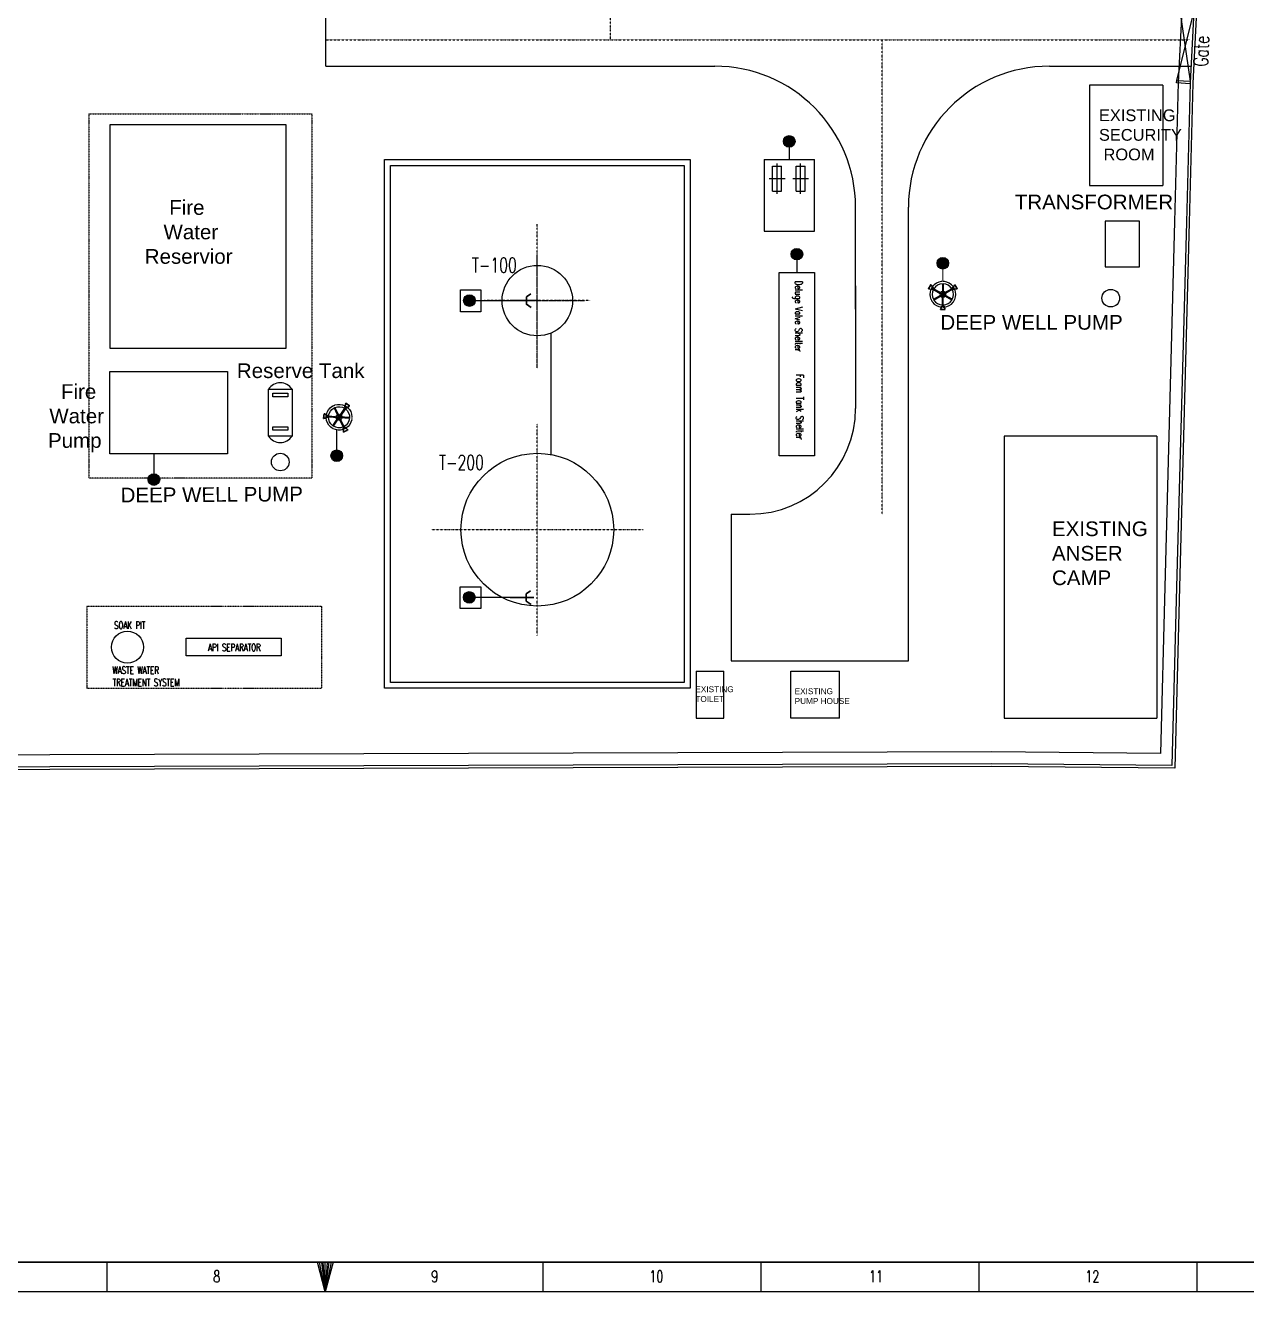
# Model space of a CAD drawing. Header units: inches. Extents: x 19 to 654008, y 34 to 210034.
# Drawn here: x 122979 to 226971, y 34 to 107822 of the extents above; entities that cross this region are included whole.
import ezdxf

# ---------------------------------------------------------------- set-up
doc = ezdxf.new("R2010")
doc.units = ezdxf.units.IN
doc.header["$MEASUREMENT"] = 0
for name, pattern in [('CABLEROUTEALL-EMBED 1_DWG$0$HIDDEN2', [0.1875, 0.125, -0.0625]), ('DASHDOT2', [0.5, 0.25, -0.125, 0, -0.125]), ('DIVIDE2', [0.625, 0.25, -0.125, 0, -0.125, 0, -0.125])]:
    doc.linetypes.add(name, pattern=pattern)
for name, color, linetype in [('Dimension', 7, 'Continuous'), ('照明平面设备层', 1, 'Continuous'), ('电气-接地设计-接地线', 3, '接地线')]:
    doc.layers.add(name, color=color, linetype=linetype)
for name, color, linetype, lineweight in [('FRAME_TEXT', 7, 'Continuous', 18), ('Layout', 6, 'Continuous', 20), ('REV.C CLOUD', 2, 'Continuous', 20)]:
    doc.layers.add(name, color=color, linetype=linetype, lineweight=lineweight)
doc.styles.add('CJP_坐标', font='txt_qlt.shx', dxfattribs={"width": 0.7, "height": 1.25, "bigfont": 'hztxt.shx'})
doc.styles.add('EESLTYPE', font='TXT.shx')
doc.styles.add('HZTXT', font='txt_qlt.shx', dxfattribs={"width": 0.7, "bigfont": 'hztxt.shx'})
doc.styles.get("Standard").update_dxf_attribs({"font": 'arial.ttf'})
doc.styles.add('TEG BORDER', font='txt_qlt.shx', dxfattribs={"width": 0.7, "bigfont": 'hztxt.shx'})
doc.linetypes.add('接地线', pattern='A,500,["/",EESLTYPE,S=200,R=0,X=0,Y=-100],-200,60,-200', length=960)
doc.linetypes.add('组180_接地线', pattern='A,500,["/",EESLTYPE,S=200,R=-180,X=0,Y=100],-200,60,-200', length=960)

# ---------------------------------------------------------------- blocks, each defined once
blk = doc.blocks.new('Tower Light Type 1')
at = {"layer": '照明平面设备层', "color": 1, "linetype": 'Continuous', "lineweight": 9}
for p, q in [((-2052, 1646), (-2452, 954)), ((-2452, 954), (-2052, 1646)), ((-2452, 954), (-1832, 827)), ((-2452, 954), (-1832, 827)), ((-1632, 1173), (-2052, 1646)), ((-2052, 1646), (-1632, 1173)), ((-1832, 827), (-1632, 1173)), ((-1632, 1173), (-1832, 827)), ((-1573, 908), (-1732, 1000)), ((-1573, 908), (-1732, 1000)), ((-1597, 830), (-160, 0)), ((-1597, -830), (-160, 0)), ((-1517, 968), (-80, 139)), ((-80, 1798), (-80, 139)), ((80, 1798), (80, 139)), ((1517, 968), (80, 139)), ((1597, 830), (160, 0)), ((1597, -830), (160, 0)), ((1732, 1000), (1573, 908)), ((1732, 1000), (1573, 908)), ((2052, 1646), (1632, 1173)), ((2052, 1646), (1632, 1173)), ((1632, 1173), (1832, 827)), ((1832, 827), (1632, 1173)), ((1832, 827), (2452, 954)), ((2452, 954), (1832, 827)), ((2452, 954), (2052, 1646)), ((2052, 1646), (2452, 954)), ((-1517, -968), (-80, -139)), ((-200, -2000), (-400, -2600)), ((-400, -2600), (-200, -2000)), ((200, -2000), (-200, -2000)), ((-200, -2000), (200, -2000)), ((-80, -1798), (-80, -139)), ((0, -1817), (0, -2000)), ((0, -1817), (0, -2000)), ((1517, -968), (80, -139)), ((80, -1798), (80, -139)), ((400, -2600), (200, -2000)), ((400, -2600), (200, -2000)), ((-400, -2600), (400, -2600)), ((400, -2600), (-400, -2600))]:
    blk.add_line(p, q, dxfattribs=at)
at = {"layer": '照明平面设备层', "color": 1, "linetype": 'CABLEROUTEALL-EMBED 1_DWG$0$HIDDEN2', "lineweight": 9}
for p, q in [((-2452, 954), (-2052, 1646)), ((-2052, 1646), (-2452, 954)), ((-1832, 827), (-2452, 954)), ((-1832, 827), (-2452, 954)), ((-2052, 1646), (-1632, 1173)), ((-2052, 1646), (-1632, 1173)), ((-1732, 1000), (-1905, 1100)), ((-1905, 1100), (-1732, 1000)), ((-1732, 1000), (-1905, 1100)), ((-1905, 1100), (-1732, 1000)), ((-1632, 1173), (-1832, 827)), ((-1832, 827), (-1632, 1173)), ((-1692, 1069), (-1772, 931)), ((-1692, 1069), (-1772, 931)), ((-1772, 931), (-1597, 830)), ((-1732, 1000), (-1559, 900)), ((-1732, 1000), (-1559, 900)), ((-1692, 1069), (-1517, 968)), ((-1559, 900), (-1573, 908)), ((-1559, 900), (-1573, 908)), ((-160, 0), (-40, 69)), ((-160, 0), (-40, -69)), ((-80, 139), (40, 69)), ((-80, 139), (-80, 0)), ((80, 0), (-80, 0)), ((-80, 0), (0, 0)), ((0, 0), (-80, 0)), ((-80, 0), (80, 0)), ((-80, -139), (-80, 0)), ((80, 139), (-40, 69)), ((40, 69), (-40, -69)), ((-40, -69), (40, 69)), ((40, -69), (-40, 69)), ((-40, 69), (0, 0)), ((0, 0), (-40, 69)), ((-40, 69), (40, -69)), ((-40, -69), (0, 0)), ((0, 0), (-40, -69)), ((0, 0), (40, 69)), ((40, 69), (0, 0)), ((0, 0), (80, 0)), ((80, 0), (0, 0)), ((0, 0), (40, -69)), ((40, -69), (0, 0)), ((160, 0), (40, 69)), ((160, 0), (40, -69)), ((80, 139), (80, 0)), ((80, -139), (80, 0)), ((1692, 1069), (1517, 968)), ((1559, 900), (1905, 1100)), ((1559, 900), (1905, 1100)), ((1573, 908), (1559, 900)), ((1573, 908), (1559, 900)), ((1772, 931), (1597, 830)), ((1632, 1173), (2052, 1646)), ((1632, 1173), (2052, 1646)), ((1832, 827), (1632, 1173)), ((1632, 1173), (1832, 827)), ((1692, 1069), (1772, 931)), ((1692, 1069), (1772, 931)), ((1905, 1100), (1732, 1000)), ((1905, 1100), (1732, 1000)), ((2452, 954), (1832, 827)), ((2452, 954), (1832, 827)), ((2052, 1646), (2452, 954)), ((2452, 954), (2052, 1646)), ((-400, -2600), (-200, -2000)), ((-400, -2600), (-200, -2000)), ((-200, -2000), (200, -2000)), ((200, -2000), (-200, -2000)), ((-80, -139), (40, -69)), ((-80, -2000), (-80, -1798)), ((80, -2000), (-80, -2000)), ((80, -2000), (-80, -2000)), ((80, -139), (-40, -69)), ((0, -2000), (0, -1800)), ((0, -1800), (0, -1817)), ((0, -2000), (0, -1800)), ((0, -1800), (0, -1817)), ((0, -2000), (0, -2200)), ((0, -2200), (0, -2000)), ((0, -2000), (0, -2200)), ((0, -2200), (0, -2000)), ((80, -2000), (80, -1798)), ((200, -2000), (400, -2600)), ((200, -2000), (400, -2600)), ((400, -2600), (-400, -2600)), ((-400, -2600), (400, -2600))]:
    blk.add_line(p, q, dxfattribs=at)
at = {"layer": '照明平面设备层', "color": 1, "linetype": 'Continuous', "lineweight": 9}
blk.add_circle((0, 0), 100, dxfattribs=at)
blk.add_circle((0, 0), 100, dxfattribs=at)
for radius, start, end in [(2200, 96.86074, 143.17429), (2200, 36.82571, 83.18043), (2200, 156.82571, 203.17429), (1800, 152.54732, 207.45268), (1800, 92.54732, 147.45268), (500, 159.2069, 200.7931), (500, 159.2069, 200.7931), (500, 99.2069, 140.7931), (500, 99.2069, 140.7931), (1800, 32.54732, 87.45268), (500, 39.2069, 80.7931), (500, 39.2069, 80.7931), (500, 339.2069, 20.7931), (500, 0, 20.7931), (500, 339.2069, 0), (1800, 332.54732, 27.45268), (2200, 336.82571, 23.17429), (2200, 216.82571, 263.17429), (1800, 212.54732, 267.45268), (500, 219.2069, 260.7931), (500, 219.2069, 260.7931), (500, 279.2069, 320.7931), (500, 279.2069, 320.7931), (1800, 272.54732, 327.45268), (2200, 276.82571, 323.17429)]:
    blk.add_arc((0, 0), radius, start, end, dxfattribs=at)
at = {"layer": '照明平面设备层', "color": 1, "linetype": 'CABLEROUTEALL-EMBED 1_DWG$0$HIDDEN2', "lineweight": 9}
for radius, start, end in [(2200, 90, 96.86074), (2200, 83.18043, 90), (2200, 150, 156.82571), (2200, 143.17429, 150), (1800, 150, 152.54732), (1800, 147.45268, 150), (500, 140.7931, 159.2069), (500, 140.7931, 159.2069), (1800, 90, 92.54732), (500, 80.7931, 99.2069), (500, 80.7931, 99.2069), (1800, 87.45268, 90), (500, 20.7931, 39.2069), (500, 20.7931, 39.2069), (1800, 30, 32.54732), (1800, 27.45268, 30), (2200, 30, 36.82571), (2200, 23.17429, 30), (2200, 203.17429, 210), (2200, 210, 216.82571), (1800, 207.45268, 210), (1800, 210, 212.54732), (500, 200.7931, 219.2069), (500, 200.7931, 219.2069), (500, 260.7931, 270), (500, 260.7931, 279.2069), (1800, 267.45268, 270), (500, 270, 279.2069), (1800, 270, 272.54732), (1800, 327.45268, 330), (1800, 330, 332.54732), (2200, 323.17429, 330), (2200, 330, 336.82571), (2200, 263.17429, 270), (2200, 270, 276.82571)]:
    blk.add_arc((0, 0), radius, start, end, dxfattribs=at)
blk = doc.blocks.new('PTJD2')
at = {"linetype": 'Continuous'}
blk.add_hatch(color=0, dxfattribs=at).paths.add_polyline_path([(150, 0, 1), (-150, 0, 1)])
at = {"color": 0, "linetype": 'Continuous'}
blk.add_circle((0, 0), 150, dxfattribs=at)

msp = doc.modelspace()

# ---------------------------------------------------------------- linework, layer by layer
at = {"color": 1, "lineweight": 30, "ltscale": 10}
for p, q in [((164270, 84392), (165646, 84392)), ((164259, 59124), (165635, 59124))]:
    msp.add_line(p, q, dxfattribs=at)
at = {"linetype": 'Continuous'}
msp.add_line((2519, 2534), (244519, 2534), dxfattribs=at)
for p, q in [((129956, 34), (129956, 2534)), ((148519, 34), (148519, 2534)), ((167081, 34), (167081, 2534)), ((185644, 34), (185644, 2534)), ((204206, 34), (204206, 2534)), ((222769, 34), (222769, 2534))]:
    msp.add_line(p, q)
at = {"color": 5, "lineweight": 15}
msp.add_lwpolyline([(19, 210034), (297019, 210034), (297019, 34), (19, 34)], close=True, dxfattribs=at)
for points in [[(2519, 207534), (294519, 207534), (294519, 2534), (2519, 2534)], [(160028, 85298), (161777, 85298), (161777, 83446), (160028, 83446)], [(160017, 60037), (161767, 60037), (161767, 58185), (160017, 58185)]]:
    msp.add_lwpolyline(points, close=True)
at = {"color": 1, "lineweight": 30, "ltscale": 10}
for points in [[(166048, 83803), (165646, 84085), (165646, 84699), (166015, 84958)], [(165646, 84392), (165646, 84392), (165646, 84392), (166301, 84392)], [(166038, 58535), (165635, 58816), (165635, 59431), (166004, 59689)], [(165635, 59124), (165635, 59124), (165635, 59124), (166290, 59124)]]:
    msp.add_lwpolyline(points, dxfattribs=at)
msp.add_lwpolyline([(148519, 34), (147849, 2534), (149189, 2534), (148519, 34), (148016, 2534), (148184, 2534), (148519, 34), (148351, 2534), (148686, 2534), (148519, 34), (148854, 2534), (149021, 2534), (148519, 34)])
at = {"layer": 'Dimension', "color": 9, "lineweight": 20}
msp.add_line((244519, 2534), (195440, 2534), dxfattribs=at)
at = {"layer": 'FRAME_TEXT', "color": 9, "lineweight": 20}
for points in [[(221306, 108880), (222157, 103068)], [(221015, 103126), (222448, 108822)]]:
    msp.add_lwpolyline(points, dxfattribs=at)
msp.add_lwpolyline([(222147, 102856), (221005, 102914), (221015, 103126), (222157, 103068)], close=True, dxfattribs=at)
at = {"layer": 'Layout', "color": 9, "linetype": 'DASHDOT2', "ltscale": 5}
for p, q in [((172774, 170592), (172774, 106592)), ((148574, 106592), (222127, 106592)), ((148574, 106592), (222127, 106592)), ((148574, 106592), (222127, 106592)), ((195924, 66213), (195924, 106592)), ((195924, 66213), (195924, 106592)), ((166574, 81892), (166574, 90892)), ((171074, 84392), (162074, 84392)), ((166574, 55892), (166574, 73892)), ((175574, 64892), (157574, 64892))]:
    msp.add_line(p, q, dxfattribs=at)
at = {"layer": 'Layout', "color": 9}
for p, q in [((148574, 104342), (148574, 108842)), ((148574, 104342), (176674, 104342)), ((148574, 104342), (181674, 104342)), ((210174, 104342), (222222, 104342)), ((219828, 102722), (213578, 102722)), ((213578, 102722), (213578, 94182)), ((219828, 102722), (219828, 94182)), ((130189, 99351), (130189, 80351)), ((145189, 99351), (130189, 99351)), ((145189, 80351), (145189, 99351)), ((153574, 51392), (153574, 96392)), ((153574, 96392), (179574, 96392)), ((153574, 51392), (153574, 96392)), ((153574, 96392), (179574, 96392)), ((179574, 96392), (179574, 51392)), ((179574, 96392), (179574, 51392)), ((185874, 96392), (185874, 90292)), ((185874, 96392), (190174, 96392)), ((186984, 93479), (186984, 96073)), ((188984, 93479), (188984, 96073)), ((190174, 90292), (190174, 96392)), ((154074, 51892), (154074, 95892)), ((154074, 95892), (179074, 95892)), ((154074, 51892), (154074, 95892)), ((154074, 95892), (179074, 95892)), ((179074, 95892), (179074, 51892)), ((179074, 95892), (179074, 51892)), ((186599, 93702), (186599, 95847)), ((186599, 95847), (187369, 95847)), ((187369, 93702), (187369, 95847)), ((188599, 93702), (188599, 95847)), ((188599, 95847), (189369, 95847)), ((189369, 93702), (189369, 95847)), ((186315, 94775), (187675, 94775)), ((188315, 94775), (189675, 94775)), ((213578, 94182), (219828, 94182)), ((186599, 93702), (187369, 93702)), ((188599, 93702), (189369, 93702)), ((193674, 83649), (193674, 92342)), ((193674, 83649), (193674, 92342)), ((198174, 53731), (198174, 92342)), ((185874, 90292), (190174, 90292)), ((187174, 86792), (190174, 86792)), ((187174, 71192), (187174, 86792)), ((190174, 86792), (190174, 71192)), ((193674, 85642), (193674, 75213)), ((193674, 85642), (193674, 75213)), ((130189, 80351), (145189, 80351)), ((130189, 71351), (130189, 78351)), ((130189, 78351), (140189, 78351)), ((140189, 78351), (140189, 71351)), ((143689, 76851), (145689, 76851)), ((143689, 72851), (143689, 76851)), ((145689, 76851), (145689, 72851)), ((198174, 53731), (198174, 76642)), ((198174, 53731), (198174, 76642)), ((144041, 76503), (145337, 76503)), ((144041, 76198), (144041, 76503)), ((145337, 76198), (144041, 76198)), ((145337, 76503), (145337, 76198)), ((144041, 73656), (145337, 73656)), ((144041, 73351), (144041, 73656)), ((145337, 73351), (144041, 73351)), ((145337, 73656), (145337, 73351)), ((145689, 72851), (143689, 72851)), ((219312, 72842), (206312, 72842)), ((206312, 72842), (206312, 48842)), ((219312, 72842), (219312, 48842)), ((140189, 71351), (130189, 71351)), ((190174, 71192), (187174, 71192)), ((183067, 66213), (184674, 66213)), ((183067, 66213), (183067, 53731)), ((136674, 55645), (144774, 55645)), ((136674, 54145), (136674, 55645)), ((144774, 55645), (144774, 54145)), ((144774, 54145), (136674, 54145)), ((180112, 52842), (180112, 48842)), ((180112, 52842), (182445, 52842)), ((182445, 48842), (182445, 52842)), ((183067, 53731), (198174, 53731)), ((188162, 48842), (188162, 52842)), ((188162, 52842), (192312, 52842)), ((192312, 48842), (192312, 52842)), ((179074, 51892), (154074, 51892)), ((179074, 51892), (154074, 51892)), ((179574, 51392), (153574, 51392)), ((179574, 51392), (153574, 51392)), ((180112, 48842), (182445, 48842)), ((192312, 48842), (188162, 48842)), ((206312, 48842), (219312, 48842))]:
    msp.add_line(p, q, dxfattribs=at)
at = {"layer": 'Layout', "color": 9, "linetype": 'DIVIDE2', "ltscale": 10}
for p, q in [((128375, 100281), (128375, 69281)), ((128375, 100281), (147375, 100281)), ((147375, 100281), (147375, 69281)), ((147375, 69281), (128375, 69281)), ((128224, 58392), (128224, 51392)), ((128224, 58392), (148224, 58392)), ((128224, 58392), (128224, 51392)), ((128224, 58392), (148224, 58392)), ((148224, 51392), (148224, 58392)), ((148224, 51392), (148224, 58392)), ((128224, 51392), (148224, 51392)), ((128224, 51392), (148224, 51392))]:
    msp.add_line(p, q, dxfattribs=at)
at = {"layer": 'Layout', "color": 9, "linetype": 'DASHDOT2', "ltscale": 10}
for p, q in [((166574, 78636), (166574, 88227)), ((162521, 84392), (170622, 84392))]:
    msp.add_line(p, q, dxfattribs=at)
at = {"layer": 'Layout', "color": 9, "lineweight": 20}
msp.add_lwpolyline([(17654, 87516), (12137, 174090), (129957, 174076), (172948, 174248), (205943, 174090), (207358, 184356), (225230, 179453), (223052, 121365), (222709, 109024), (222399, 102907), (222084, 91053), (221256, 59990), (220849, 44580), (205259, 44723), (116136, 44438), (85604, 44710), (51853, 45181), (9674, 43892), (18775, 67397)], close=True, dxfattribs=at)
msp.add_lwpolyline([(17904, 87531), (12403, 173840), (129958, 173826), (172948, 173998), (206161, 173839), (207567, 184039), (224973, 179265), (222802, 121373), (222459, 109034), (222150, 102916), (221834, 91060), (221006, 59997), (220605, 44832), (205260, 44973), (116137, 44688), (85606, 44960), (51851, 45431), (10043, 44154), (19027, 67357), (17904, 87531)], dxfattribs=at)
msp.add_lwpolyline([(18902, 87591), (13469, 172840), (129960, 172826), (172948, 172998), (207032, 172835), (208402, 182773), (223944, 178510), (221802, 121405), (221460, 109073), (221150, 102955), (220834, 91086), (220007, 60024, 0.0000499), (220007, 60024), (219632, 45841), (205263, 45973), (116140, 45688), (85618, 45960), (51843, 46431), (11520, 45199), (20038, 67197)], format="xyb", close=True, dxfattribs=at)
at = {"layer": 'Layout', "color": 9}
msp.add_lwpolyline([(214922, 87275), (217835, 87275), (217835, 91166), (214922, 91166)], close=True, dxfattribs=at)
for centre, radius in [((166574, 84392), 3000), ((166574, 84392), 3000), ((166574, 84392), 3000), ((215399, 84597), 750), ((144689, 70651), 750), ((166574, 64892), 6500), ((131674, 54895), 1360)]:
    msp.add_circle(centre, radius, dxfattribs=at)
for centre, radius, start, end in [((181674, 92342), 12000, 0, 90), ((181674, 92342), 12000, 0, 90), ((210174, 92342), 12000, 90, 180), ((144689, 76200), 1193, 33.04317, 146.95683), ((184674, 75213), 9000, 270, 0), ((144689, 73501), 1193, 213.04317, 326.95683)]:
    msp.add_arc(centre, radius, start, end, dxfattribs=at)
at = {"layer": '电气-接地设计-接地线', "color": 1, "linetype": '接地线', "ltscale": 0.005, "const_width": 110}
for points in [[(188024, 96392), (188024, 97944)], [(188674, 86792), (188674, 88344)], [(201101, 86020), (201101, 87571)], [(167727, 81623), (167727, 71258)], [(149495, 70989), (149495, 73382)], [(133924, 68957), (133924, 71351)]]:
    msp.add_lwpolyline(points, dxfattribs=at)
at = {"layer": '电气-接地设计-接地线', "linetype": '组180_接地线', "ltscale": 0.01, "const_width": 110}
for points in [[(163574, 84392), (160792, 84392)], [(163563, 59131), (160782, 59131)]]:
    msp.add_lwpolyline(points, dxfattribs=at)
at = {"layer": '电气-接地设计-接地线', "color": 35, "linetype": '接地线', "ltscale": 0.005, "true_color": 0xb87333, "const_width": 110}
for points in [[(164270, 84384), (163574, 84392)], [(164259, 59124), (163563, 59131)]]:
    msp.add_lwpolyline(points, dxfattribs=at)

# ---------------------------------------------------------------- block references
at = {"layer": 'REV.C CLOUD', "xscale": 0.5, "yscale": 0.5, "zscale": 0.5}
msp.add_blockref('Tower Light Type 1', (201101, 84920), dxfattribs=at)
at = {"layer": 'REV.C CLOUD', "xscale": -0.5, "yscale": 0.5, "zscale": 0.5, "rotation": 25.58045497366709}
msp.add_blockref('Tower Light Type 1', (149693, 74464), dxfattribs=at)
at = {"layer": '电气-接地设计-接地线', "color": 1, "xscale": 3.296075851523359, "yscale": 3.296075851523359, "zscale": 1.098691950507786}
for p in [(188024, 97944), (188674, 88344), (201101, 87571)]:
    msp.add_blockref('PTJD2', p, dxfattribs=at)
at = {"layer": '电气-接地设计-接地线', "color": 1, "zscale": 1.098691950507786}
for p, xscale, yscale, rotation in [((160792, 84392), 3.29607585152336, 3.29607585152336, 44.99999999999999), ((149495, 71190), 3.296075851523359, 3.296075851523359, 270), ((133924, 69159), 3.296075851523359, 3.296075851523359, 270), ((160782, 59131), 3.29607585152336, 3.29607585152336, 44.99999999999999)]:
    msp.add_blockref('PTJD2', p, dxfattribs=dict(at, xscale=xscale, yscale=yscale, rotation=rotation))

# ---------------------------------------------------------------- texts
at = {"color": 9, "lineweight": 20, "style": 'HZTXT', "width": 0.7}
msp.add_text('Gate', height=1250, rotation=87.23912, dxfattribs=at).set_placement((223663, 104284))
at = {"char_height": 1000, "width": 1000, "attachment_point": 7, "style": 'TEG BORDER'}
for s, insert in [('8', (138980, 831)), ('9', (157542, 831)), ('10', (176105, 831)), ('\\pi150;11', (194667, 831)), ('\\pi-5.6843e-014;12', (213230, 831))]:
    msp.add_mtext(s, dxfattribs=dict(at, insert=insert))
at = {"layer": 'Layout', "color": 9}
for s, rotation, p in [('    Fire', 360, (133289, 91692)), ('   Water', 360, (133289, 89609)), ('Reservior', 360, (133151, 87526)), ('  Fire', 360, (125045, 76027)), ('Water', 360, (125024, 73944)), ('Pump', 360, (124910, 71860)), ('DEEP WELL PUMP', 0.36052, (131094, 67212))]:
    msp.add_text(s, height=1250, rotation=rotation, dxfattribs=at).set_placement(p)
at = {"layer": 'Layout', "color": 9, "width": 0.7}
for s, height, style, p in [('T-100', 1250, 'HZTXT', (161002, 86790)), ('T-100', 1250, 'HZTXT', (161002, 86790)), ('T-200', 1250, 'HZTXT', (158199, 69997)), ('T-200', 1250, 'HZTXT', (158199, 69997)), ('API SEPARATOR', 625, 'CJP_坐标', (138541, 54556)), ('WASTE WATER', 625, 'CJP_坐标', (130396, 52616)), ('TREATMENT SYSTEM', 625, 'CJP_坐标', (130411, 51575))]:
    msp.add_text(s, height=height, dxfattribs=dict(at, style=style)).set_placement(p)
at = {"layer": 'Layout', "color": 9, "style": 'CJP_坐标', "width": 0.7}
for s, p in [('Deluge Valve Shelter', (188513, 86074)), ('Foam Tank Shelter', (188622, 78130))]:
    msp.add_text(s, height=625, rotation=270, dxfattribs=at).set_placement(p)
at = {"layer": 'Layout', "color": 9}
for s, p in [('DEEP WELL PUMP', (200890, 81917)), ('Reserve Tank', (140994, 77798))]:
    msp.add_text(s, height=1250, dxfattribs=at).set_placement(p)
at = {"layer": 'Layout', "color": 9, "linetype": 'DIVIDE2', "ltscale": 10, "style": 'CJP_坐标', "width": 0.7}
msp.add_text('SOAK PIT', height=625, dxfattribs=at).set_placement((130539, 56445))
at = {"layer": 'Layout', "color": 9, "attachment_point": 1}
for s, insert, char_height in [('EXISTING \\PSECURITY\\P ROOM', (214392, 100665), 1000), ('EXISTING \\PANSER\\PCAMP', (210395, 65594), 1250), ('EXISTING \\PTOILET', (180031, 51562), 500), ('EXISTING \\PPUMP HOUSE', (188485, 51392), 500)]:
    msp.add_mtext(s, dxfattribs=dict(at, insert=insert, char_height=char_height))
at = {"layer": 'Layout', "color": 9, "insert": (207227, 93410), "char_height": 1250, "attachment_point": 1, "rotation": 0}
msp.add_mtext('TRANSFORMER', dxfattribs=at)

doc.saveas('drawing.dxf')
